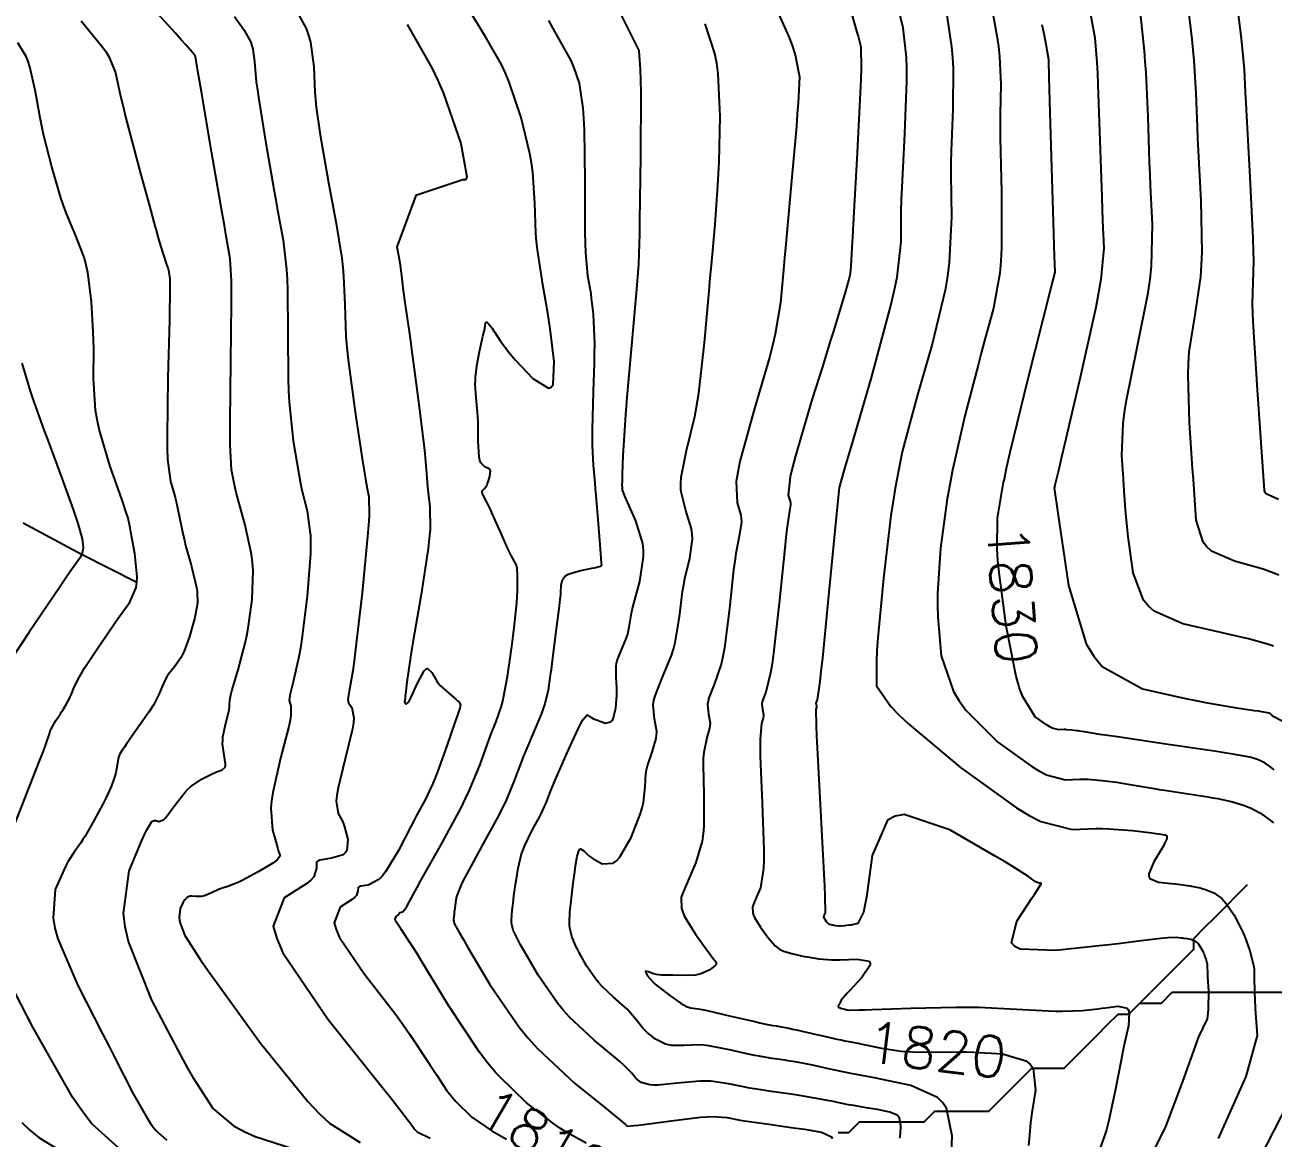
# Model space of a CAD drawing. Header units: metres. Extents: x 837117 to 838477, y 1189012 to 1191015.
# Drawn here: x 838284.3 to 838400.2, y 1190079.6 to 1190182.9 of the extents above; entities that cross this region are included whole.
import ezdxf

# ---------------------------------------------------------------- set-up
doc = ezdxf.new("R2010")
doc.units = ezdxf.units.M
doc.header["$LTSCALE"] = 0.3
doc.layers.add('COTAS 10', color=1, linetype='Continuous')
doc.layers.add('COTAS INT', color=252, linetype='Continuous')
doc.layers.add('DRENAJE', color=5, linetype='Continuous', lineweight=25)
doc.styles.get("Standard").update_dxf_attribs({"font": 'simplex.shx'})

msp = doc.modelspace()

# ---------------------------------------------------------------- linework, layer by layer
at = {"layer": 'COTAS 10'}
for points, elevation in [([(838353.627, 1190185.495), (838355.284, 1190181.745), (838355.599, 1190180.902), (838355.852, 1190180.143), (838356.243, 1190178.111), (838356.117, 1190175.678), (838356.043, 1190174.667), (838355.952, 1190173.509), (838355.485, 1190168.111), (838355.172, 1190164.669), (838354.981, 1190162.56), (838354.867, 1190161.307), (838354.765, 1190160.176), (838354.49, 1190157.116), (838353.987, 1190154.209), (838353.741, 1190153.175), (838353.449, 1190152.041), (838352.437, 1190148.584), (838352.008, 1190147.116), (838350.71, 1190142.414), (838350.507, 1190141.421), (838350.372, 1190140.56), (838350.452, 1190138.566), (838350.807, 1190137.432), (838350.845, 1190137.114), (838350.858, 1190136.794), (838350.689, 1190135.625), (838350.339, 1190133.854), (838350.237, 1190133.155), (838350.133, 1190132.365), (838349.739, 1190128.758), (838349.276, 1190125.122), (838349.128, 1190124.314), (838348.971, 1190123.591), (838348.334, 1190121.699), (838347.83, 1190120.47), (838347.757, 1190120.165), (838347.714, 1190119.876), (838347.798, 1190118.961), (838347.94, 1190118.128), (838347.933, 1190117.891), (838347.905, 1190117.651), (838347.638, 1190116.76), (838347.352, 1190115.396), (838347.313, 1190114.858), (838347.292, 1190114.25), (838347.361, 1190111.473), (838347.359, 1190108.544), (838347.294, 1190107.84), (838347.2, 1190107.182), (838346.625, 1190105.191), (838345.957, 1190103.67), (838345.804, 1190103.308), (838345.664, 1190102.971), (838345.276, 1190101.968), (838345.297, 1190100.933), (838345.416, 1190100.576), (838345.584, 1190100.188), (838346.598, 1190098.533), (838347.702, 1190097.01), (838347.926, 1190096.705), (838348.115, 1190096.451), (838348.504, 1190095.956), (838348.501, 1190095.74), (838348.443, 1190095.662), (838348.36, 1190095.576), (838347.856, 1190095.198), (838347.094, 1190094.86), (838346.848, 1190094.799), (838346.588, 1190094.753), (838345.523, 1190094.704), (838344.493, 1190094.738), (838344.254, 1190094.744), (838344.035, 1190094.748), (838343.414, 1190094.753), (838342.935, 1190094.793), (838342.807, 1190094.82), (838342.68, 1190094.854), (838342.237, 1190095.034), (838341.961, 1190095.114), (838341.938, 1190095.086), (838341.94, 1190095.035), (838342.142, 1190094.667), (838342.674, 1190094.076), (838342.883, 1190093.885), (838343.119, 1190093.681), (838344.197, 1190092.844), (838345.253, 1190092.115), (838345.476, 1190091.979), (838345.669, 1190091.872), (838346.116, 1190091.721), (838346.845, 1190091.625), (838347.216, 1190091.551), (838347.66, 1190091.457), (838349.875, 1190090.949), (838352.11, 1190090.425), (838352.566, 1190090.321), (838352.953, 1190090.235), (838353.762, 1190090.073), (838354.101, 1190090.026), (838354.191, 1190090.013), (838354.279, 1190089.999), (838354.584, 1190089.949), (838355.26, 1190089.809), (838355.583, 1190089.738), (838355.965, 1190089.653), (838357.835, 1190089.234), (838358.406, 1190089.107), (838359.717, 1190088.813), (838360.106, 1190088.728), (838360.44, 1190088.657), (838361.169, 1190088.512), (838361.8, 1190088.395), (838362.071, 1190088.341), (838362.384, 1190088.278), (838363.862, 1190087.971), (838365.687, 1190087.692), (838366.218, 1190087.645), (838366.76, 1190087.613), (838368.812, 1190087.607), (838371.068, 1190087.631), (838371.739, 1190087.617), (838372.43, 1190087.595), (838375.094, 1190087.441), (838377.265, 1190086.797), (838377.643, 1190086.466), (838377.927, 1190086.068), (838378.153, 1190084.079), (838377.822, 1190081.962), (838377.755, 1190081.483), (838377.698, 1190081.052), (838377.579, 1190079.881), (838377.486, 1190078.926)], 1820), ([(838319.825, 1190182.95), (838322.116, 1190178.934), (838322.672, 1190177.754), (838323.195, 1190176.544), (838324.802, 1190171.928), (838325.375, 1190168.814), (838325.247, 1190168.55), (838324.993, 1190168.546), (838320.624, 1190167.097), (838319.451, 1190163.898), (838318.87, 1190162.315), (838319.015, 1190161.513), (838319.132, 1190160.853), (838319.313, 1190159.653), (838319.362, 1190159.072), (838319.394, 1190158.802), (838319.435, 1190158.485), (838319.653, 1190156.945), (838320, 1190154.474), (838320.122, 1190153.57), (838320.256, 1190152.57), (838320.649, 1190149.581), (838320.835, 1190148.168), (838321.361, 1190143.994), (838321.46, 1190143.14), (838321.541, 1190142.416), (838321.665, 1190140.887), (838321.706, 1190140.064), (838321.732, 1190139.785), (838321.766, 1190139.484), (838321.943, 1190138.211), (838321.95, 1190136.099), (838321.877, 1190135.269), (838321.77, 1190134.332), (838321.113, 1190130.061), (838320.382, 1190125.795), (838320.23, 1190124.861), (838320.099, 1190124.034), (838319.806, 1190121.94), (838319.68, 1190120.807), (838319.655, 1190120.585), (838319.633, 1190120.403), (838319.588, 1190120.08), (838319.599, 1190120.01), (838319.613, 1190119.988), (838319.631, 1190119.965), (838319.737, 1190119.872), (838319.982, 1190120.113), (838320.088, 1190120.3), (838320.21, 1190120.539), (838320.792, 1190121.838), (838321.415, 1190122.989), (838321.564, 1190123.134), (838321.702, 1190123.205), (838322.117, 1190122.834), (838322.568, 1190122.013), (838322.729, 1190121.799), (838322.907, 1190121.592), (838323.682, 1190120.895), (838324.383, 1190120.329), (838324.514, 1190120.205), (838324.618, 1190120.094), (838324.767, 1190119.811), (838324.74, 1190119.649), (838324.734, 1190119.614), (838324.728, 1190119.585), (838324.708, 1190119.516), (838324.517, 1190118.956), (838324.402, 1190118.617), (838324.26, 1190118.197), (838323.524, 1190116.015), (838322.657, 1190113.604), (838322.433, 1190113.04), (838322.216, 1190112.52), (838321.488, 1190111.018), (838320.691, 1190109.561), (838320.431, 1190109.07), (838320.153, 1190108.541), (838319.007, 1190106.315), (838317.811, 1190104.316), (838317.503, 1190103.931), (838317.205, 1190103.618), (838316.208, 1190103.097), (838315.496, 1190102.99), (838315.376, 1190102.939), (838315.29, 1190102.877), (838315.258, 1190102.578), (838315.12, 1190102.125), (838314.966, 1190101.967), (838314.762, 1190101.795), (838313.608, 1190101.058), (838313.052, 1190099.599), (838313.225, 1190098.973), (838313.54, 1190098.249), (838315.859, 1190094.832), (838318.766, 1190091.074), (838319.453, 1190090.136), (838320.088, 1190089.242), (838321.953, 1190086.385), (838322.571, 1190085.453), (838323.477, 1190084.081), (838323.897, 1190083.537), (838324.317, 1190083.034), (838325.825, 1190081.553), (838327.7, 1190080.282), (838328.351, 1190079.91), (838329.058, 1190079.53)], 1810), ([(838400.3, 1190113.762), (838400.14, 1190113.903), (838399.986, 1190114.033), (838399.478, 1190114.4), (838398.972, 1190114.663), (838398.82, 1190114.727), (838398.663, 1190114.788), (838398.053, 1190114.974), (838396.466, 1190115.259), (838395.692, 1190115.381), (838394.774, 1190115.523), (838390.254, 1190116.189), (838385.771, 1190116.84), (838384.876, 1190116.972), (838384.132, 1190117.082), (838382.696, 1190117.304), (838382.24, 1190117.382), (838382.112, 1190117.401), (838381.985, 1190117.42), (838381.522, 1190117.481), (838381.056, 1190117.518), (838380.927, 1190117.522), (838380.798, 1190117.522), (838380.332, 1190117.5), (838379.71, 1190117.663), (838379.483, 1190117.78), (838379.232, 1190117.928), (838378.129, 1190118.724), (838376.947, 1190120.625), (838376.647, 1190121.47), (838376.579, 1190121.705), (838376.359, 1190122.453), (838375.416, 1190127.155), (838374.765, 1190132.097), (838374.662, 1190133.232), (838374.591, 1190134.266), (838374.611, 1190137.155), (838375.189, 1190140.478), (838375.228, 1190140.657), (838375.469, 1190141.785), (838375.802, 1190143.259), (838377.44, 1190149.983), (838379.581, 1190158.442), (838379.971, 1190159.983), (838379.927, 1190161.478), (838379.898, 1190162.416), (838379.861, 1190163.58), (838379.667, 1190169.679), (838379.475, 1190175.824), (838379.44, 1190177.018), (838379.412, 1190177.993), (838379.377, 1190179.679), (838379.132, 1190181.112), (838378.972, 1190181.926), (838378.773, 1190182.921)], 1830), ([(838283.271, 1190108.445), (838285.34, 1190113.654), (838285.738, 1190114.678), (838286.062, 1190115.52), (838286.599, 1190117.051), (838286.723, 1190117.463), (838286.785, 1190117.6), (838286.859, 1190117.746), (838287.229, 1190118.36), (838287.648, 1190119.002), (838287.753, 1190119.168), (838287.853, 1190119.328), (838288.178, 1190119.862), (838288.471, 1190120.41), (838288.552, 1190120.579), (838288.633, 1190120.756), (838288.924, 1190121.456), (838289.439, 1190122.478), (838289.662, 1190122.858), (838289.919, 1190123.279), (838291.137, 1190125.149), (838292.465, 1190127.095), (838292.792, 1190127.564), (838293.101, 1190128.003), (838294.07, 1190129.338), (838294.665, 1190130.728), (838294.738, 1190131.201), (838294.772, 1190131.713), (838294.561, 1190133.883), (838294.179, 1190135.857), (838294.104, 1190136.245), (838294.042, 1190136.564), (838293.93, 1190137.147), (838293.658, 1190137.966), (838293.496, 1190138.435), (838293.295, 1190139.008), (838292.256, 1190141.954), (838291.236, 1190145.411), (838291.048, 1190146.307), (838290.901, 1190147.176), (838290.71, 1190150.094), (838290.73, 1190152.863), (838290.715, 1190153.639), (838290.692, 1190154.418), (838290.537, 1190157.266), (838290.185, 1190159.946), (838290.039, 1190160.62), (838289.871, 1190161.265), (838289.086, 1190163.346), (838288.179, 1190165.477), (838287.933, 1190166.153), (838287.69, 1190166.867), (838286.832, 1190169.755), (838286.083, 1190172.753), (838285.908, 1190173.536), (838285.748, 1190174.297), (838285.287, 1190176.877), (838284.816, 1190179.039), (838284.65, 1190179.537), (838284.467, 1190179.991), (838283.678, 1190181.269)], 1800), ([(838293.355, 1190078.451), (838290.569, 1190080.946), (838289.694, 1190082.09), (838288.775, 1190083.431), (838285.084, 1190089.91), (838281.84, 1190096.155)], 1800)]:
    msp.add_lwpolyline(points, dxfattribs=dict(at, elevation=elevation))
at = {"layer": 'COTAS INT'}
for points, elevation in [([(838396.455, 1190187.712), (838397.11, 1190182.668), (838397.238, 1190181.623), (838397.342, 1190180.731), (838397.523, 1190178.78), (838397.622, 1190176.666), (838397.673, 1190175.67), (838397.736, 1190174.497), (838398.049, 1190168.78), (838398.323, 1190163.104), (838398.36, 1190161.956), (838398.38, 1190160.992), (838398.313, 1190159.044), (838398.268, 1190157.055), (838398.302, 1190156.066), (838398.356, 1190154.887), (838398.719, 1190149.044), (838399.37, 1190139.723), (838399.429, 1190139.538), (838399.46, 1190139.498), (838399.499, 1190139.463), (838399.694, 1190139.377), (838400.704, 1190138.917)], 1838), ([(838310.137, 1190078.315), (838305.719, 1190079.746), (838304.756, 1190080.181), (838303.907, 1190080.634), (838301.778, 1190082.41), (838300.063, 1190085.091), (838299.474, 1190086.114), (838298.835, 1190087.26), (838296.117, 1190092.41), (838293.947, 1190097.869), (838293.654, 1190099.209), (838293.494, 1190100.474), (838294.029, 1190104.426), (838295.204, 1190107.237), (838295.448, 1190107.784), (838295.656, 1190108.23), (838296.114, 1190109.007), (838296.355, 1190109.08), (838296.427, 1190109.083), (838296.501, 1190109.079), (838296.787, 1190109.002), (838297.201, 1190109.163), (838297.356, 1190109.308), (838297.528, 1190109.497), (838298.296, 1190110.546), (838299.214, 1190111.726), (838299.481, 1190111.999), (838299.753, 1190112.249), (838300.785, 1190112.954), (838301.722, 1190113.416), (838301.936, 1190113.512), (838302.13, 1190113.595), (838302.662, 1190113.778), (838302.933, 1190114.047), (838302.962, 1190114.184), (838302.972, 1190114.347), (838302.838, 1190115.161), (838302.699, 1190116.216), (838302.705, 1190116.531), (838302.73, 1190116.856), (838302.98, 1190118.113), (838303.262, 1190119.192), (838303.307, 1190119.405), (838303.337, 1190119.58), (838303.326, 1190119.901), (838303.386, 1190120.435), (838303.461, 1190120.744), (838303.562, 1190121.122), (838304.134, 1190123.073), (838304.784, 1190125.536), (838304.934, 1190126.237), (838305.07, 1190126.948), (838305.45, 1190129.584), (838305.528, 1190132.284), (838305.473, 1190133.034), (838305.386, 1190133.786), (838305.324, 1190134.072), (838304.796, 1190136.51), (838304.111, 1190138.96), (838303.964, 1190139.538), (838303.836, 1190140.073), (838303.526, 1190141.642), (838303.401, 1190143.958), (838303.388, 1190144.963), (838303.386, 1190146.126), (838303.459, 1190151.642), (838303.534, 1190157.091), (838303.533, 1190158.211), (838303.523, 1190159.164), (838303.406, 1190161.203), (838303.031, 1190163.306), (838302.858, 1190164.298), (838302.655, 1190165.468), (838301.671, 1190171.175), (838300.723, 1190176.703), (838300.541, 1190177.761), (838300.396, 1190178.614), (838300.165, 1190179.986), (838300.16, 1190180.02), (838300.158, 1190180.029), (838300.154, 1190180.038), (838300.137, 1190180.071), (838300.111, 1190180.108), (838300.102, 1190180.12), (838300.093, 1190180.133), (838300.054, 1190180.185), (838299.304, 1190181.028), (838298.846, 1190181.54), (838298.28, 1190182.172), (838295.33, 1190185.459)], 1804), ([(838387.757, 1190075.706), (838390.211, 1190080.618), (838391.816, 1190084.868), (838393.326, 1190089.024), (838394.119, 1190090.691), (838394.154, 1190090.935), (838394.217, 1190091.511), (838394.251, 1190093.285), (838394.16, 1190094.552), (838394.144, 1190094.808), (838394.134, 1190095.023), (838394.131, 1190095.462), (838394.127, 1190095.682), (838394.115, 1190095.761), (838394.099, 1190095.846), (838394.001, 1190096.218), (838393.853, 1190096.633), (838393.805, 1190096.746), (838393.754, 1190096.859), (838393.541, 1190097.259), (838393.31, 1190097.598), (838393.247, 1190097.673), (838393.183, 1190097.738), (838392.957, 1190097.904), (838392.714, 1190098.002), (838392.639, 1190098.025), (838392.562, 1190098.046), (838392.259, 1190098.108), (838391.901, 1190098.156), (838391.789, 1190098.169), (838391.672, 1190098.181), (838391.205, 1190098.224), (838390.439, 1190098.208), (838390.133, 1190098.184), (838389.788, 1190098.15), (838388.204, 1190097.955), (838385.828, 1190097.659), (838384.983, 1190097.562), (838384.056, 1190097.458), (838380.036, 1190097.026), (838376.714, 1190097.156), (838376.227, 1190097.405), (838375.929, 1190097.747), (838376.419, 1190099.755), (838377.808, 1190101.872), (838378.077, 1190102.284), (838378.296, 1190102.619), (838378.67, 1190103.2), (838378.673, 1190103.266), (838378.658, 1190103.277), (838378.636, 1190103.285), (838378.5, 1190103.289), (838378.236, 1190103.371), (838378.133, 1190103.429), (838378.017, 1190103.501), (838377.491, 1190103.887), (838376, 1190104.847), (838375.276, 1190105.281), (838374.416, 1190105.788), (838370.186, 1190108.227), (838365.973, 1190109.634), (838365.124, 1190109.491), (838364.412, 1190109.117), (838362.99, 1190105.841), (838362.465, 1190101.965), (838362.32, 1190101.213), (838362.174, 1190100.599), (838361.649, 1190099.542), (838361.142, 1190099.416), (838361.009, 1190099.389), (838360.879, 1190099.366), (838360.435, 1190099.314), (838360.055, 1190099.297), (838359.965, 1190099.296), (838359.882, 1190099.297), (838359.637, 1190099.315), (838359.444, 1190099.345), (838359.394, 1190099.355), (838359.345, 1190099.364), (838359.177, 1190099.401), (838359.037, 1190099.444), (838359.005, 1190099.458), (838358.976, 1190099.473), (838358.895, 1190099.531), (838358.82, 1190099.619), (838358.794, 1190099.652), (838358.765, 1190099.688), (838358.645, 1190099.852), (838358.542, 1190100.019), (838358.525, 1190100.058), (838358.513, 1190100.094), (838358.511, 1190100.199), (838358.55, 1190100.3), (838358.564, 1190100.334), (838358.58, 1190100.371), (838358.648, 1190100.525), (838358.629, 1190102.078), (838358.59, 1190102.997), (838358.537, 1190104.128), (838358.223, 1190109.978), (838357.908, 1190115.827), (838357.854, 1190116.957), (838357.814, 1190117.874), (838357.792, 1190119.421), (838357.839, 1190119.58), (838357.844, 1190119.623), (838357.846, 1190119.666), (838357.82, 1190119.814), (838357.805, 1190119.978), (838357.813, 1190120.029), (838357.826, 1190120.084), (838357.916, 1190120.304), (838358.16, 1190121.979), (838358.269, 1190122.952), (838358.397, 1190124.145), (838359.013, 1190130.289), (838359.717, 1190137.552), (838359.808, 1190138.489), (838359.954, 1190139.978), (838359.955, 1190139.984), (838359.954, 1190139.986), (838359.954, 1190139.987), (838359.952, 1190139.993), (838359.954, 1190140.01), (838359.956, 1190140.019), (838359.959, 1190140.029), (838359.975, 1190140.081), (838360.433, 1190141.653), (838361.065, 1190143.822), (838362.888, 1190150.081), (838364.693, 1190156.757), (838365.031, 1190158.22), (838365.299, 1190159.515), (838365.686, 1190162.798), (838365.694, 1190165.665), (838365.724, 1190166.697), (838365.766, 1190167.833), (838366.016, 1190172.798), (838366.196, 1190177.742), (838366.193, 1190178.865), (838366.166, 1190179.882), (838365.881, 1190182.663), (838365.188, 1190185.465)], 1824), ([(838373.776, 1190186.238), (838374.571, 1190181.908), (838374.712, 1190180.906), (838374.82, 1190179.989), (838374.923, 1190177.385), (838374.863, 1190174.606), (838374.868, 1190173.578), (838374.881, 1190172.438), (838375.007, 1190167.385), (838375.005, 1190162.219), (838374.939, 1190161.007), (838374.845, 1190159.89), (838374.266, 1190156.644), (838373.393, 1190153.512), (838373.113, 1190152.467), (838372.816, 1190151.344), (838371.607, 1190146.644), (838370.456, 1190141.596), (838370.196, 1190140.252), (838369.962, 1190138.933), (838369.328, 1190134.365), (838369.055, 1190130.147), (838369.049, 1190129.048), (838369.072, 1190127.979), (838369.406, 1190124.365), (838370.533, 1190121.058), (838371.058, 1190120.182), (838371.674, 1190119.322), (838374.664, 1190116.361), (838377.811, 1190114.092), (838378.526, 1190113.669), (838379.173, 1190113.335), (838380.946, 1190112.871), (838382.276, 1190112.934), (838382.643, 1190112.932), (838383.011, 1190112.922), (838384.339, 1190112.817), (838385.661, 1190112.643), (838386.024, 1190112.589), (838386.387, 1190112.533), (838387.689, 1190112.311), (838389.161, 1190112.058), (838389.631, 1190111.982), (838390.127, 1190111.904), (838392.144, 1190111.603), (838394.137, 1190111.29), (838394.619, 1190111.205), (838395.07, 1190111.121), (838396.444, 1190110.821), (838397.558, 1190110.48), (838397.845, 1190110.37), (838398.123, 1190110.253), (838399.046, 1190109.772), (838399.975, 1190109.102), (838400.256, 1190108.865)], 1828), ([(838400.75, 1190131.859), (838400.014, 1190132.142), (838399.28, 1190132.402), (838396.638, 1190133.149), (838394.489, 1190134.096), (838394.064, 1190134.482), (838393.714, 1190134.921), (838393.067, 1190136.955), (838392.87, 1190139.794), (838392.805, 1190140.741), (838392.734, 1190141.758), (838392.438, 1190146.009), (838392.318, 1190150.406), (838392.358, 1190151.514), (838392.43, 1190152.574), (838392.958, 1190156.009), (838393.494, 1190159.532), (838393.571, 1190160.648), (838393.618, 1190161.825), (838393.531, 1190166.582), (838393.284, 1190171.252), (838393.23, 1190172.374), (838393.182, 1190173.421), (838393.06, 1190176.582), (838392.877, 1190179.611), (838392.791, 1190180.574), (838392.689, 1190181.591), (838392.192, 1190185.714)], 1836), ([(838309.256, 1190184.793), (838310.448, 1190182.574), (838310.676, 1190181.952), (838310.86, 1190181.327), (838311.154, 1190179.041), (838311.247, 1190176.667), (838311.304, 1190175.986), (838311.374, 1190175.295), (838311.741, 1190172.714), (838312.243, 1190169.869), (838312.398, 1190169.012), (838312.56, 1190168.124), (838313.207, 1190164.667), (838313.754, 1190161.265), (838313.855, 1190160.412), (838313.932, 1190159.599), (838314.028, 1190156.983), (838314.146, 1190154.012), (838314.238, 1190152.974), (838314.355, 1190151.843), (838314.992, 1190146.983), (838315.677, 1190142.454), (838315.825, 1190141.532), (838315.954, 1190140.754), (838316.16, 1190139.71), (838316.271, 1190139.144), (838316.295, 1190137.368), (838316.24, 1190136.486), (838316.159, 1190135.433), (838315.645, 1190130.222), (838315.041, 1190124.976), (838314.904, 1190123.902), (838314.779, 1190122.993), (838314.437, 1190121.078), (838314.32, 1190120.332), (838314.337, 1190120.16), (838314.376, 1190120.004), (838314.699, 1190119.563), (838314.885, 1190118.629), (838314.838, 1190118.16), (838314.748, 1190117.601), (838314.069, 1190114.824), (838313.386, 1190111.997), (838313.295, 1190111.406), (838313.245, 1190110.897), (838313.419, 1190109.755), (838313.828, 1190109.018), (838313.927, 1190108.767), (838314.02, 1190108.494), (838314.306, 1190107.338), (838314.223, 1190106.286), (838314.085, 1190106.079), (838313.895, 1190105.909), (838312.794, 1190105.6), (838311.711, 1190105.415), (838311.533, 1190105.323), (838311.409, 1190105.214), (838311.403, 1190104.674), (838311.152, 1190103.852), (838310.873, 1190103.566), (838310.503, 1190103.255), (838308.411, 1190101.918), (838307.403, 1190099.273), (838307.717, 1190098.137), (838308.288, 1190096.826), (838312.492, 1190090.63), (838317.26, 1190084.663), (838318.187, 1190083.496), (838318.943, 1190082.539), (838320.255, 1190080.833), (838320.454, 1190080.532), (838320.508, 1190080.461), (838320.563, 1190080.396), (838320.76, 1190080.203), (838321.95, 1190079.621)], 1808), ([(838336.436, 1190079.139), (838334.653, 1190080.126), (838334.071, 1190080.51), (838333.45, 1190080.943), (838330.89, 1190082.903), (838328.437, 1190085.313), (838328.071, 1190085.672), (838327.286, 1190086.613), (838326.501, 1190087.631), (838323.651, 1190091.937), (838321.233, 1190095.946), (838320.719, 1190096.776), (838320.273, 1190097.485), (838319.226, 1190099.034), (838318.792, 1190099.673), (838318.733, 1190099.808), (838318.701, 1190099.925), (838318.805, 1190100.198), (838319.02, 1190100.336), (838319.059, 1190100.368), (838319.087, 1190100.397), (838319.113, 1190100.482), (838319.119, 1190100.538), (838319.135, 1190100.549), (838319.158, 1190100.559), (838319.291, 1190100.579), (838319.477, 1190100.677), (838319.533, 1190100.735), (838319.591, 1190100.807), (838319.814, 1190101.181), (838320.435, 1190102.316), (838320.743, 1190102.868), (838321.11, 1190103.523), (838322.927, 1190106.748), (838324.83, 1190110.274), (838325.251, 1190111.119), (838325.626, 1190111.907), (838326.599, 1190114.279), (838327.238, 1190116.109), (838327.403, 1190116.555), (838327.562, 1190116.975), (838328.092, 1190118.272), (838328.552, 1190119.599), (838328.668, 1190120.037), (838328.779, 1190120.506), (838329.135, 1190122.455), (838329.419, 1190124.38), (838329.485, 1190124.834), (838329.544, 1190125.253), (838329.709, 1190126.483), (838329.83, 1190127.527), (838329.861, 1190127.83), (838329.891, 1190128.138), (838329.992, 1190129.301), (838330.063, 1190130.419), (838330.074, 1190130.699), (838330.082, 1190130.966), (838330.083, 1190131.826), (838330.025, 1190132.499), (838329.996, 1190132.648), (838329.962, 1190132.782), (838329.795, 1190133.134), (838329.482, 1190133.68), (838329.357, 1190133.937), (838329.214, 1190134.239), (838328.558, 1190135.712), (838327.883, 1190137.245), (838327.728, 1190137.585), (838327.587, 1190137.888), (838327.193, 1190138.68), (838326.945, 1190139.148), (838326.895, 1190139.247), (838326.854, 1190139.333), (838326.777, 1190139.533), (838326.799, 1190139.66), (838326.821, 1190139.7), (838326.85, 1190139.742), (838327.012, 1190139.909), (838327.213, 1190140.186), (838327.267, 1190140.297), (838327.32, 1190140.423), (838327.506, 1190141), (838327.549, 1190141.546), (838327.513, 1190141.652), (838327.456, 1190141.738), (838327.075, 1190141.886), (838326.662, 1190142.273), (838326.584, 1190142.511), (838326.522, 1190142.805), (838326.429, 1190144.335), (838326.407, 1190146.103), (838326.388, 1190146.547), (838326.365, 1190146.971), (838326.238, 1190148.336), (838326.153, 1190149.569), (838326.157, 1190149.911), (838326.172, 1190150.251), (838326.324, 1190151.481), (838326.546, 1190152.621), (838326.605, 1190152.906), (838326.663, 1190153.178), (838326.865, 1190154.049), (838327.021, 1190154.712), (838327.051, 1190154.853), (838327.074, 1190154.975), (838327.11, 1190155.264), (838327.154, 1190155.35), (838327.183, 1190155.344), (838327.219, 1190155.326), (838327.411, 1190155.156), (838327.71, 1190154.774), (838327.815, 1190154.622), (838327.929, 1190154.451), (838328.42, 1190153.668), (838329.229, 1190152.568), (838329.544, 1190152.197), (838329.898, 1190151.798), (838331.505, 1190150.115), (838332.94, 1190149.216), (838333.185, 1190149.311), (838333.365, 1190149.555), (838333.465, 1190151.679), (838333.093, 1190154.722), (838332.976, 1190155.546), (838332.851, 1190156.363), (838332.391, 1190158.999), (838332.348, 1190159.244), (838331.913, 1190162.057), (838331.831, 1190162.83), (838331.767, 1190163.601), (838331.675, 1190166.364), (838331.494, 1190169.255), (838331.373, 1190170.106), (838331.221, 1190170.979), (838330.417, 1190174.317), (838329.295, 1190177.597), (838328.942, 1190178.433), (838328.572, 1190179.239), (838327.082, 1190181.889), (838325.559, 1190184.338)], 1812), ([(838360.876, 1190184.616), (838361.455, 1190182.678), (838361.578, 1190182.249), (838361.685, 1190181.867), (838361.934, 1190180.876), (838361.964, 1190178.868), (838361.933, 1190177.845), (838361.884, 1190176.619), (838361.563, 1190170.505), (838361.217, 1190164.447), (838361.152, 1190163.257), (838361.1, 1190162.278), (838361.025, 1190160.505), (838360.956, 1190159.913), (838360.907, 1190159.679), (838360.846, 1190159.415), (838360.521, 1190158.211), (838359.799, 1190155.826), (838359.489, 1190154.817), (838359.395, 1190154.514), (838359.13, 1190153.657), (838358.336, 1190151.108), (838357.433, 1190148.211), (838355.868, 1190142.929), (838355.592, 1190141.873), (838355.384, 1190140.992), (838355.202, 1190139.279), (838355.38, 1190138.709), (838355.4, 1190138.55), (838355.406, 1190138.389), (838355.322, 1190137.802), (838355.073, 1190136.171), (838354.977, 1190135.353), (838354.868, 1190134.376), (838354.376, 1190129.524), (838353.837, 1190124.633), (838353.699, 1190123.633), (838353.565, 1190122.785), (838353.125, 1190121.001), (838352.828, 1190120.277), (838352.785, 1190120.097), (838352.759, 1190119.927), (838352.809, 1190119.388), (838352.893, 1190118.897), (838352.889, 1190118.757), (838352.872, 1190118.616), (838352.715, 1190118.091), (838352.583, 1190116.635), (838352.584, 1190115.907), (838352.6, 1190115.038), (838352.792, 1190110.726), (838352.948, 1190106.336), (838352.942, 1190105.419), (838352.915, 1190104.63), (838352.637, 1190102.858), (838352.268, 1190102.021), (838352.184, 1190101.821), (838352.107, 1190101.636), (838351.893, 1190101.084), (838351.905, 1190100.514), (838351.971, 1190100.317), (838352.063, 1190100.104), (838352.621, 1190099.193), (838353.277, 1190098.304), (838353.431, 1190098.105), (838353.573, 1190097.925), (838353.986, 1190097.448), (838354.424, 1190097.128), (838354.582, 1190097.049), (838354.757, 1190096.975), (838355.52, 1190096.738), (838356.432, 1190096.538), (838356.7, 1190096.486), (838356.975, 1190096.436), (838358.024, 1190096.269), (838359.238, 1190096.166), (838359.617, 1190096.156), (838360.015, 1190096.154), (838361.605, 1190096.215), (838362.711, 1190096.024), (838362.804, 1190095.863), (838362.804, 1190095.656), (838362.033, 1190094.52), (838360.903, 1190093.32), (838360.676, 1190093.072), (838360.488, 1190092.862), (838360.12, 1190092.408), (838360.005, 1190092.206), (838359.975, 1190092.154), (838359.947, 1190092.103), (838359.852, 1190091.935), (838359.849, 1190091.801), (838359.848, 1190091.793), (838359.877, 1190091.76), (838359.918, 1190091.728), (838360.174, 1190091.636), (838360.451, 1190091.574), (838360.505, 1190091.561), (838360.551, 1190091.551), (838360.635, 1190091.534), (838360.673, 1190091.526), (838360.69, 1190091.523), (838360.709, 1190091.519), (838360.799, 1190091.501), (838361.749, 1190091.516), (838362.089, 1190091.527), (838362.309, 1190091.533), (838362.999, 1190091.557), (838366.567, 1190091.689), (838370.758, 1190091.777), (838371.842, 1190091.772), (838372.891, 1190091.755), (838376.403, 1190091.588), (838379.344, 1190091.418), (838380.033, 1190091.399), (838380.668, 1190091.392), (838382.512, 1190091.468), (838383.929, 1190091.623), (838384.295, 1190091.666), (838384.65, 1190091.708), (838385.835, 1190091.861), (838386.655, 1190091.674), (838386.779, 1190091.502), (838386.858, 1190091.279), (838386.772, 1190090.038), (838386.353, 1190088.153), (838386.224, 1190087.523), (838386.088, 1190086.846), (838385.546, 1190084.011), (838384.92, 1190081.116), (838384.73, 1190080.401), (838384.534, 1190079.724), (838383.766, 1190077.593)], 1822), ([(838369.828, 1190184.45), (838370.369, 1190180.895), (838370.452, 1190179.886), (838370.508, 1190178.865), (838370.47, 1190175.092), (838370.314, 1190171.22), (838370.296, 1190170.138), (838370.288, 1190169.051), (838370.346, 1190165.092), (838370.15, 1190160.858), (838369.981, 1190159.599), (838369.762, 1190158.303), (838368.56, 1190153.306), (838367.204, 1190148.582), (838366.889, 1190147.458), (838366.6, 1190146.414), (838365.774, 1190143.306), (838365.11, 1190139.932), (838364.924, 1190138.72), (838364.735, 1190137.388), (838364.045, 1190131.576), (838363.52, 1190126.029), (838363.436, 1190124.864), (838363.379, 1190123.86), (838363.396, 1190121.576), (838364.708, 1190119.663), (838365.468, 1190118.893), (838366.4, 1190118.02), (838371.199, 1190113.998), (838376.39, 1190110.255), (838377.569, 1190109.557), (838378.636, 1190109.007), (838381.56, 1190108.241), (838383.753, 1190108.345), (838384.36, 1190108.342), (838384.967, 1190108.326), (838387.157, 1190108.153), (838388.953, 1190107.935), (838389.311, 1190107.891), (838389.608, 1190107.854), (838390.181, 1190107.776), (838390.312, 1190107.697), (838390.332, 1190107.658), (838390.345, 1190107.613), (838390.33, 1190107.388), (838390.109, 1190106.898), (838389.992, 1190106.685), (838389.849, 1190106.438), (838389.132, 1190105.266), (838388.667, 1190104.127), (838388.685, 1190103.901), (838388.766, 1190103.714), (838389.584, 1190103.36), (838390.777, 1190103.247), (838391.093, 1190103.211), (838391.404, 1190103.174), (838392.475, 1190103.026), (838393.446, 1190102.829), (838393.693, 1190102.761), (838393.93, 1190102.687), (838394.709, 1190102.374), (838395.433, 1190101.844), (838395.635, 1190101.635), (838395.838, 1190101.397), (838396.577, 1190100.312), (838397.256, 1190099.032), (838397.42, 1190098.672), (838397.575, 1190098.31), (838398.048, 1190096.982), (838398.36, 1190095.794), (838398.412, 1190095.52), (838398.45, 1190095.27), (838398.463, 1190094.565), (838398.471, 1190093.163), (838398.506, 1190092.474), (838398.554, 1190091.654), (838398.736, 1190089.128), (838397.669, 1190085.341), (838395.12, 1190079.579)], 1826), ([(838289.562, 1190183.299), (838291.463, 1190180.986), (838291.841, 1190180.44), (838292.156, 1190179.937), (838292.756, 1190178.462), (838293.222, 1190176.3), (838293.453, 1190175.362), (838293.727, 1190174.277), (838295.08, 1190169.135), (838295.898, 1190166.134), (838296.441, 1190164.143), (838296.519, 1190163.863), (838296.719, 1190163.152), (838296.955, 1190162.331), (838297.449, 1190160.782), (838297.633, 1190160.296), (838297.672, 1190160.145), (838297.706, 1190159.987), (838297.788, 1190159.361), (838297.793, 1190157.543), (838297.778, 1190156.634), (838297.757, 1190155.549), (838297.621, 1190150.168), (838297.546, 1190144.72), (838297.562, 1190143.594), (838297.595, 1190142.633), (838297.709, 1190141.691), (838297.847, 1190140.543), (838298.193, 1190139.419), (838298.284, 1190139.068), (838298.374, 1190138.698), (838298.683, 1190137.218), (838299.03, 1190135.567), (838299.144, 1190135.091), (838299.265, 1190134.606), (838299.768, 1190132.784), (838300.194, 1190131.102), (838300.267, 1190130.706), (838300.321, 1190130.339), (838300.352, 1190129.265), (838300.183, 1190128.256), (838300.11, 1190127.93), (838300.025, 1190127.585), (838299.626, 1190126.171), (838299.126, 1190124.8), (838298.977, 1190124.482), (838298.825, 1190124.19), (838298.239, 1190123.355), (838297.686, 1190122.669), (838297.555, 1190122.471), (838297.433, 1190122.27), (838297.071, 1190121.514), (838296.769, 1190120.785), (838296.685, 1190120.602), (838296.6, 1190120.426), (838296.296, 1190119.857), (838295.848, 1190119.155), (838295.675, 1190118.896), (838295.479, 1190118.609), (838294.593, 1190117.339), (838293.747, 1190116.14), (838293.577, 1190115.898), (838293.435, 1190115.696), (838293.153, 1190115.289), (838293.056, 1190115.034), (838293.029, 1190114.927), (838293.004, 1190114.804), (838292.914, 1190114.228), (838292.778, 1190113.519), (838292.724, 1190113.312), (838292.662, 1190113.101), (838292.377, 1190112.298), (838291.929, 1190111.303), (838291.765, 1190110.97), (838291.584, 1190110.612), (838290.784, 1190109.111), (838289.943, 1190107.647), (838289.736, 1190107.313), (838289.541, 1190107.009), (838288.929, 1190106.168), (838288.329, 1190105.243), (838288.141, 1190104.886), (838287.945, 1190104.485), (838287.156, 1190102.675), (838286.96, 1190100.037), (838287.137, 1190099.115), (838287.414, 1190098.11), (838289.25, 1190093.785), (838291.55, 1190089.291), (838292.12, 1190088.178), (838292.661, 1190087.123), (838294.371, 1190083.785), (838295.778, 1190081.312), (838296.127, 1190080.801), (838296.421, 1190080.414), (838296.458, 1190080.365), (838297.508, 1190079.419)], 1802), ([(838303.806, 1190183.711), (838304.697, 1190182.432), (838305.301, 1190181.306), (838305.417, 1190180.99), (838305.51, 1190180.673), (838305.659, 1190179.513), (838305.821, 1190177.64), (838305.923, 1190176.874), (838306.048, 1190175.999), (838306.706, 1190171.944), (838307.449, 1190167.669), (838307.628, 1190166.655), (838307.796, 1190165.715), (838308.306, 1190162.935), (838308.639, 1190160.214), (838308.694, 1190159.312), (838308.733, 1190158.345), (838308.744, 1190154.312), (838308.766, 1190150.069), (838308.813, 1190148.969), (838308.878, 1190147.901), (838309.259, 1190144.312), (838309.756, 1190141.263), (838309.894, 1190140.535), (838310.033, 1190139.857), (838310.533, 1190137.827), (838310.821, 1190135.714), (838310.84, 1190135.577), (838310.857, 1190134.76), (838310.843, 1190133.858), (838310.547, 1190129.903), (838310.055, 1190125.962), (838309.919, 1190125.07), (838309.782, 1190124.265), (838309.285, 1190122.075), (838308.941, 1190120.727), (838308.899, 1190120.452), (838308.881, 1190120.219), (838309.013, 1190119.732), (838309.042, 1190118.862), (838308.96, 1190118.387), (838308.839, 1190117.812), (838308.075, 1190114.888), (838307.343, 1190111.682), (838307.241, 1190110.928), (838307.183, 1190110.232), (838307.339, 1190108.2), (838307.715, 1190106.829), (838307.796, 1190106.549), (838307.867, 1190106.313), (838308.041, 1190105.822), (838307.791, 1190105.467), (838307.596, 1190105.317), (838307.346, 1190105.144), (838305.987, 1190104.331), (838304.513, 1190103.536), (838304.19, 1190103.375), (838303.905, 1190103.24), (838303.182, 1190102.961), (838302.656, 1190102.802), (838302.495, 1190102.742), (838302.326, 1190102.674), (838301.658, 1190102.369), (838301.006, 1190102.103), (838300.847, 1190102.059), (838300.697, 1190102.029), (838300.234, 1190102.029), (838299.866, 1190102.074), (838299.776, 1190102.072), (838299.692, 1190102.064), (838299.43, 1190101.983), (838299.189, 1190101.744), (838299.118, 1190101.637), (838299.046, 1190101.512), (838298.768, 1190100.913), (838298.657, 1190100.098), (838298.69, 1190099.837), (838298.751, 1190099.56), (838299.199, 1190098.434), (838300.657, 1190096.154), (838301.355, 1190095.151), (838302.18, 1190093.986), (838306.222, 1190088.434), (838310.605, 1190083.003), (838311.645, 1190081.915), (838312.61, 1190081.007), (838315.468, 1190079.226)], 1806), ([(838332.955, 1190183.338), (838333.338, 1190182.6), (838334.339, 1190180.828), (838334.992, 1190179.666), (838335.155, 1190179.313), (838335.309, 1190178.947), (838335.801, 1190177.51), (838336.147, 1190175.188), (838336.21, 1190174.263), (838336.258, 1190173.217), (838336.313, 1190168.42), (838336.33, 1190163.674), (838336.354, 1190162.66), (838336.387, 1190161.775), (838336.576, 1190159.662), (838336.804, 1190158.339), (838336.862, 1190157.953), (838336.918, 1190157.559), (838337.098, 1190156.062), (838337.199, 1190154.019), (838337.205, 1190153.281), (838337.2, 1190152.467), (838337.174, 1190151.53), (838337.102, 1190148.904), (838336.999, 1190145.388), (838336.992, 1190144.605), (838336.994, 1190143.903), (838337.078, 1190142.056), (838337.238, 1190140.431), (838337.288, 1190139.869), (838337.34, 1190139.259), (838337.547, 1190136.656), (838337.728, 1190134.302), (838337.764, 1190133.851), (838337.793, 1190133.486), (838337.848, 1190132.89), (838337.855, 1190132.851), (838337.855, 1190132.837), (838337.854, 1190132.822), (838337.839, 1190132.757), (838337.8, 1190132.692), (838337.782, 1190132.677), (838337.762, 1190132.663), (838337.664, 1190132.625), (838337.323, 1190132.551), (838337.149, 1190132.515), (838336.941, 1190132.472), (838335.901, 1190132.258), (838334.868, 1190131.956), (838334.663, 1190131.857), (838334.493, 1190131.75), (838334.175, 1190131.311), (838334.105, 1190130.888), (838334.092, 1190130.793), (838334.082, 1190130.707), (838334.069, 1190130.475), (838334.071, 1190130.307), (838334.07, 1190130.261), (838334.069, 1190130.216), (838334.06, 1190130.057), (838333.978, 1190129.366), (838333.931, 1190128.985), (838333.874, 1190128.523), (838333.578, 1190126.171), (838333.253, 1190123.648), (838333.178, 1190123.078), (838333.109, 1190122.564), (838332.914, 1190121.171), (838332.599, 1190119.909), (838332.455, 1190119.478), (838332.287, 1190119.011), (838331.475, 1190117.028), (838330.607, 1190114.993), (838330.404, 1190114.493), (838330.217, 1190114.02), (838329.675, 1190112.543), (838328.971, 1190110.876), (838328.682, 1190110.284), (838328.352, 1190109.635), (838326.818, 1190106.818), (838325.353, 1190104.146), (838325.066, 1190103.587), (838324.83, 1190103.107), (838324.405, 1190102.029), (838324.324, 1190101.514), (838324.306, 1190101.389), (838324.288, 1190101.272), (838324.239, 1190100.911), (838324.2, 1190100.607), (838324.191, 1190100.526), (838324.181, 1190100.445), (838324.149, 1190100.163), (838324.138, 1190099.899), (838324.143, 1190099.83), (838324.15, 1190099.763), (838324.203, 1190099.533), (838324.753, 1190098.534), (838325.074, 1190097.981), (838325.468, 1190097.308), (838327.498, 1190093.881), (838330.23, 1190089.917), (838331.066, 1190088.906), (838331.936, 1190087.932), (838335.368, 1190084.729), (838338.317, 1190082.337), (838338.884, 1190081.875), (838339.342, 1190081.501), (838340.092, 1190080.872), (838340.141, 1190080.812), (838340.156, 1190080.796), (838340.172, 1190080.781), (838340.238, 1190080.727), (838340.91, 1190080.774), (838341.309, 1190080.821), (838341.8, 1190080.884), (838344.342, 1190081.236), (838347.051, 1190081.555), (838347.648, 1190081.597), (838348.177, 1190081.618), (838349.537, 1190081.53), (838350.724, 1190081.295), (838351.145, 1190081.224), (838351.607, 1190081.152), (838353.607, 1190080.87), (838355.703, 1190080.584), (838356.225, 1190080.508), (838356.721, 1190080.434), (838358.299, 1190080.179), (838359.215, 1190079.748), (838359.292, 1190079.563)], 1814), ([(838365.559, 1190079.602), (838365.586, 1190079.797), (838365.61, 1190079.998), (838365.665, 1190080.772), (838365.526, 1190081.461), (838365.427, 1190081.608), (838365.301, 1190081.736), (838364.63, 1190082.037), (838363.75, 1190082.211), (838363.493, 1190082.258), (838363.231, 1190082.305), (838362.237, 1190082.469), (838361.276, 1190082.629), (838361.035, 1190082.672), (838360.804, 1190082.715), (838360.062, 1190082.869), (838359.256, 1190083.037), (838358.985, 1190083.09), (838358.693, 1190083.145), (838357.469, 1190083.365), (838356.058, 1190083.596), (838355.649, 1190083.659), (838355.232, 1190083.721), (838353.659, 1190083.938), (838352.055, 1190084.18), (838351.619, 1190084.257), (838351.186, 1190084.338), (838349.65, 1190084.67), (838348.005, 1190084.898), (838347.504, 1190084.915), (838346.982, 1190084.911), (838344.933, 1190084.731), (838343.09, 1190084.546), (838342.698, 1190084.54), (838342.358, 1190084.554), (838341.557, 1190084.766), (838341.128, 1190085.118), (838341.022, 1190085.22), (838340.922, 1190085.324), (838340.605, 1190085.715), (838339.908, 1190086.421), (838339.567, 1190086.724), (838339.163, 1190087.072), (838337.171, 1190088.719), (838334.91, 1190090.829), (838334.337, 1190091.47), (838333.786, 1190092.136), (838331.987, 1190094.748), (838330.626, 1190097.075), (838330.352, 1190097.562), (838330.122, 1190097.982), (838329.663, 1190098.927), (838329.54, 1190099.454), (838329.523, 1190099.609), (838329.513, 1190099.768), (838329.536, 1190100.375), (838329.611, 1190101.023), (838329.633, 1190101.208), (838329.656, 1190101.396), (838329.743, 1190102.095), (838329.858, 1190102.923), (838329.897, 1190103.193), (838329.941, 1190103.481), (838330.125, 1190104.665), (838330.453, 1190105.994), (838330.587, 1190106.373), (838330.739, 1190106.757), (838331.443, 1190108.185), (838332.145, 1190109.475), (838332.296, 1190109.772), (838332.429, 1190110.043), (838332.751, 1190110.807), (838333.164, 1190111.86), (838333.354, 1190112.314), (838333.577, 1190112.838), (838334.653, 1190115.317), (838335.726, 1190117.654), (838335.947, 1190118.089), (838336.134, 1190118.431), (838336.534, 1190118.901), (838336.738, 1190118.765), (838336.802, 1190118.727), (838336.869, 1190118.687), (838337.137, 1190118.541), (838337.482, 1190118.387), (838337.597, 1190118.343), (838337.721, 1190118.298), (838338.241, 1190118.13), (838338.736, 1190118.238), (838338.845, 1190118.368), (838338.941, 1190118.541), (838339.187, 1190119.524), (838339.294, 1190120.735), (838339.303, 1190121.052), (838339.303, 1190121.361), (838339.228, 1190122.408), (838339.22, 1190123.401), (838339.263, 1190123.675), (838339.325, 1190123.949), (838339.711, 1190124.934), (838340.138, 1190125.884), (838340.227, 1190126.135), (838340.302, 1190126.382), (838340.466, 1190127.227), (838340.661, 1190128.342), (838340.756, 1190128.757), (838340.869, 1190129.219), (838341.425, 1190131.271), (838341.779, 1190133.566), (838341.765, 1190134.18), (838341.702, 1190134.785), (838341.066, 1190136.892), (838340.296, 1190138.579), (838340.148, 1190138.918), (838340.028, 1190139.202), (838339.829, 1190139.767), (838339.814, 1190139.948), (838339.811, 1190139.991), (838339.807, 1190140.03), (838339.796, 1190140.143), (838339.805, 1190140.631), (838339.814, 1190140.906), (838339.825, 1190141.242), (838339.892, 1190142.96), (838340.058, 1190145.76), (838340.133, 1190146.778), (838340.22, 1190147.9), (838340.229, 1190148.006), (838340.64, 1190152.83), (838341.136, 1190158.383), (838341.205, 1190159.161), (838341.343, 1190160.704), (838341.399, 1190162.572), (838341.417, 1190163.556), (838341.435, 1190164.741), (838341.51, 1190170.704), (838341.534, 1190176.642), (838341.521, 1190177.812), (838341.499, 1190178.776), (838341.35, 1190180.545), (838341.102, 1190181.053), (838341.018, 1190181.223), (838340.928, 1190181.405), (838340.545, 1190182.168), (838339.703, 1190183.89)], 1816), ([(838370.31, 1190077.397), (838370.409, 1190079.833), (838369.893, 1190082.384), (838369.526, 1190082.927), (838369.062, 1190083.399), (838366.575, 1190084.515), (838363.929, 1190085.063), (838363.364, 1190085.177), (838362.873, 1190085.275), (838361.703, 1190085.491), (838360.858, 1190085.643), (838360.571, 1190085.7), (838360.26, 1190085.764), (838358.948, 1190086.052), (838357.611, 1190086.345), (838357.284, 1190086.414), (838356.977, 1190086.477), (838356.026, 1190086.657), (838355.169, 1190086.798), (838354.92, 1190086.836), (838354.666, 1190086.873), (838353.71, 1190087.005), (838352.504, 1190087.207), (838352.093, 1190087.289), (838351.648, 1190087.382), (838349.762, 1190087.809), (838347.833, 1190088.178), (838347.36, 1190088.233), (838346.914, 1190088.268), (838345.525, 1190088.226), (838344.38, 1190088.209), (838344.087, 1190088.26), (838343.805, 1190088.335), (838342.877, 1190088.805), (838342.085, 1190089.456), (838341.889, 1190089.644), (838341.703, 1190089.836), (838341.118, 1190090.558), (838340.474, 1190091.341), (838340.251, 1190091.572), (838340.009, 1190091.808), (838338.973, 1190092.709), (838337.884, 1190093.726), (838337.608, 1190094.035), (838337.343, 1190094.356), (838336.475, 1190095.614), (838335.784, 1190096.842), (838335.629, 1190097.144), (838335.49, 1190097.429), (838335.122, 1190098.321), (838334.93, 1190099.146), (838334.903, 1190099.388), (838334.887, 1190099.637), (838334.924, 1190100.586), (838335.041, 1190101.601), (838335.075, 1190101.891), (838335.111, 1190102.185), (838335.248, 1190103.278), (838335.39, 1190104.341), (838335.428, 1190104.616), (838335.466, 1190104.883), (838335.602, 1190105.775), (838335.778, 1190106.361), (838335.842, 1190106.436), (838335.913, 1190106.471), (838336.221, 1190106.282), (838336.699, 1190105.827), (838336.875, 1190105.695), (838337.071, 1190105.562), (838337.94, 1190105.06), (838338.955, 1190105.123), (838339.244, 1190105.346), (838339.535, 1190105.658), (838340.614, 1190107.525), (838341.485, 1190109.733), (838341.646, 1190110.261), (838341.771, 1190110.752), (838341.93, 1190112.22), (838341.984, 1190113.461), (838342.043, 1190113.808), (838342.121, 1190114.157), (838342.561, 1190115.43), (838342.939, 1190116.686), (838342.977, 1190117.025), (838342.988, 1190117.36), (838342.787, 1190118.534), (838342.668, 1190119.825), (838342.729, 1190120.233), (838342.832, 1190120.663), (838343.543, 1190122.397), (838344.377, 1190124.397), (838344.558, 1190124.995), (838344.716, 1190125.611), (838345.102, 1190127.993), (838345.397, 1190130.353), (838345.496, 1190130.956), (838345.604, 1190131.536), (838346.057, 1190133.448), (838346.31, 1190135.199), (838346.291, 1190135.678), (838346.233, 1190136.154), (838345.702, 1190137.853), (838345.236, 1190139.729), (838345.219, 1190140.318), (838345.25, 1190140.937), (838345.77, 1190143.42), (838346.534, 1190146.582), (838346.719, 1190147.629), (838346.723, 1190147.653), (838346.893, 1190148.751), (838347.426, 1190153.42), (838347.858, 1190158.24), (838347.967, 1190159.457), (838348.072, 1190160.623), (838348.414, 1190164.407), (838348.676, 1190168.041), (838348.73, 1190169.111), (838348.776, 1190170.209), (838348.876, 1190174.407), (838348.845, 1190175.09), (838348.693, 1190178.393), (838348.56, 1190179.357), (838348.392, 1190180.26), (838347.489, 1190183.02)], 1818), ([(838383.258, 1190183.904), (838383.666, 1190181.718), (838383.847, 1190179.438), (838383.898, 1190178.476), (838383.949, 1190177.371), (838384.135, 1190172.187), (838384.304, 1190166.931), (838384.344, 1190165.78), (838384.382, 1190164.762), (838384.495, 1190162.187), (838384.218, 1190159.306), (838384.01, 1190158.096), (838383.744, 1190156.706), (838382.309, 1190150.197), (838380.847, 1190143.993), (838380.565, 1190142.796), (838380.336, 1190141.824), (838379.95, 1190140.197), (838379.918, 1190140.064), (838379.911, 1190140.035), (838379.906, 1190140.01), (838379.894, 1190139.944), (838379.899, 1190139.854), (838379.904, 1190139.812), (838379.91, 1190139.763), (838379.944, 1190139.528), (838380.167, 1190138.031), (838380.292, 1190137.187), (838380.445, 1190136.157), (838381.224, 1190130.887), (838382.86, 1190125.472), (838383.552, 1190124.351), (838384.349, 1190123.394), (838388.09, 1190121.304), (838392.087, 1190120.418), (838393.044, 1190120.221), (838393.938, 1190120.045), (838396.625, 1190119.582), (838398.47, 1190119.313), (838398.832, 1190119.259), (838399.129, 1190119.214), (838399.662, 1190119.128), (838399.768, 1190119.095), (838399.795, 1190119.085), (838399.822, 1190119.074), (838399.909, 1190119.028), (838399.998, 1190118.964), (838400.024, 1190118.942), (838400.052, 1190118.917), (838400.16, 1190118.811), (838401.172, 1190118.286)], 1832), ([(838400.241, 1190125.254), (838399.859, 1190125.392), (838399.464, 1190125.523), (838397.927, 1190125.937), (838396.002, 1190126.376), (838395.362, 1190126.522), (838394.676, 1190126.68), (838391.812, 1190127.34), (838389.18, 1190128.509), (838388.64, 1190128.988), (838388.182, 1190129.533), (838387.209, 1190132.062), (838386.835, 1190134.766), (838386.754, 1190135.422), (838386.682, 1190136.037), (838386.507, 1190137.925), (838386.385, 1190139.688), (838386.347, 1190140.225), (838386.309, 1190140.783), (838386.156, 1190142.974), (838386.279, 1190145.925), (838386.414, 1190146.961), (838386.593, 1190148.093), (838387.603, 1190152.974), (838388.608, 1190158.072), (838388.783, 1190159.34), (838388.913, 1190160.546), (838389.013, 1190164.385), (838388.833, 1190168.007), (838388.787, 1190169.077), (838388.743, 1190170.176), (838388.598, 1190174.385), (838388.413, 1190178.491), (838388.345, 1190179.525), (838388.268, 1190180.515), (838387.929, 1190183.716)], 1834), ([(838284.045, 1190151.525), (838284.676, 1190149.449), (838284.837, 1190148.942), (838284.992, 1190148.464), (838285.506, 1190146.986), (838286.143, 1190145.265), (838286.377, 1190144.635), (838287.772, 1190140.862), (838288.851, 1190137.861), (838289.072, 1190137.21), (838289.259, 1190136.637), (838289.655, 1190135.219), (838289.738, 1190134.408), (838289.727, 1190134.218), (838289.702, 1190134.044), (838289.491, 1190133.539), (838288.579, 1190132.222), (838288.112, 1190131.535), (838287.551, 1190130.709), (838284.751, 1190126.562), (838282.008, 1190122.488)], 1798), ([(838401.539, 1190082.791), (838397.763, 1190075.423)], 1828), ([(838284.074, 1190081.066), (838284.816, 1190080.351), (838285.633, 1190079.67), (838289.202, 1190077.483)], 1798)]:
    msp.add_lwpolyline(points, dxfattribs=dict(at, elevation=elevation))
at = {"layer": 'DRENAJE'}
for p, q in [((838284.193, 1190136.704), (838289.597, 1190133.792)), ((838289.597, 1190133.792), (838294.738, 1190131.201))]:
    msp.add_line(p, q, dxfattribs=at)
for points in [[(838397.813, 1190103.118, 0), (838396.813, 1190102.118, 0), (838395.813, 1190101.118, 0), (838394.814, 1190100.119, 0), (838393.814, 1190099.119, 0), (838392.814, 1190098.119, 0), (838392.814, 1190097.12, 0), (838391.815, 1190096.12, 0), (838390.815, 1190095.12, 0), (838389.815, 1190094.121, 0), (838388.816, 1190093.121, 0)], [(838359.825, 1190080.125, 0), (838360.825, 1190080.125, 0), (838361.825, 1190081.125, 0), (838367.823, 1190081.125, 0), (838368.822, 1190082.125, 0), (838373.821, 1190082.125, 0), (838375.82, 1190084.124, 0), (838376.82, 1190085.124, 0), (838377.819, 1190086.123, 0), (838380.818, 1190086.123, 0), (838381.818, 1190087.123, 0), (838382.818, 1190088.123, 0), (838383.817, 1190089.122, 0), (838384.817, 1190090.122, 0), (838385.817, 1190091.122, 0), (838386.816, 1190091.122, 0), (838387.816, 1190092.121, 0), (838388.816, 1190093.121, 0)], [(838424.803, 1190079.126, 0), (838423.804, 1190080.125, 0), (838422.804, 1190080.125, 0), (838421.804, 1190081.125, 0), (838420.805, 1190081.125, 0), (838419.805, 1190082.125, 0), (838417.806, 1190082.125, 0), (838416.806, 1190083.124, 0), (838415.807, 1190084.124, 0), (838414.807, 1190085.124, 0), (838413.807, 1190086.123, 0), (838412.808, 1190087.123, 0), (838411.808, 1190088.123, 0), (838410.808, 1190089.122, 0), (838409.809, 1190089.122, 0), (838407.809, 1190091.122, 0), (838406.81, 1190092.121, 0), (838405.81, 1190093.121, 0), (838390.815, 1190093.121, 0), (838389.815, 1190092.121, 0), (838387.816, 1190092.121, 0)]]:
    msp.add_polyline3d(points, dxfattribs=at)

# ---------------------------------------------------------------- texts
at = {"layer": 'COTAS 10', "char_height": 3.8, "attachment_point": 7}
for s, insert, rotation in [('1830', (838373.621, 1190136.431, 1830), 274.11578), ('1820', (838362.274, 1190086.719, 1820), 353.0198), ('1810', (838325.995, 1190081.239, 1810), 329.58476)]:
    msp.add_mtext(s, dxfattribs=dict(at, insert=insert, rotation=rotation))

doc.saveas('drawing.dxf')
